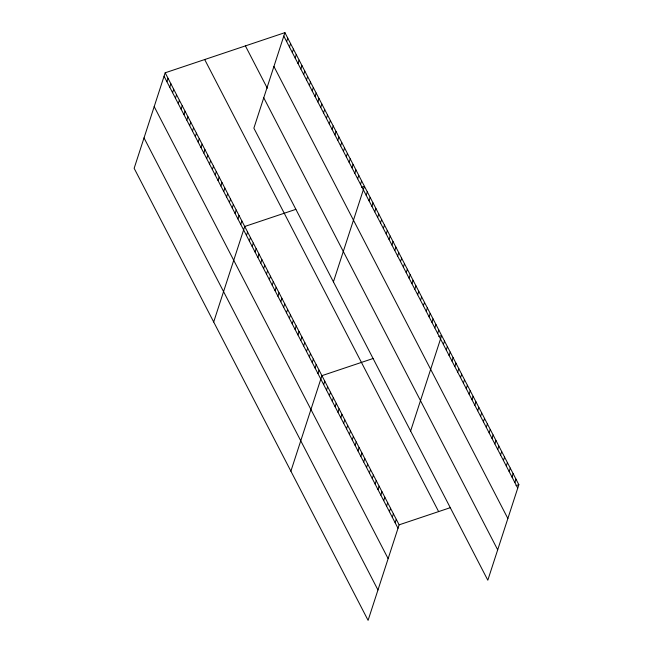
<?xml version="1.0" encoding="UTF-8"?>
<svg xmlns="http://www.w3.org/2000/svg" width="653" height="653" viewBox="0 0 653 653"><rect width="100%" height="100%" fill="white"/><g stroke="black" fill="none" stroke-linecap="round" stroke-linejoin="round"><path stroke-width="0.98" d="M165.185 72.793L134.151 168.303L368.088 620.35L399.122 524.841L165.185 72.793L284.912 32.65L518.849 484.697L487.815 580.207L253.878 128.159L284.912 32.65M166.915 81.715L168.025 78.287M169.756 87.2L170.866 83.772M172.596 92.693L173.706 89.265M175.437 98.179L176.547 94.75M178.277 103.672L179.387 100.244M181.118 109.157L182.228 105.729M183.958 114.65L185.068 111.222M186.799 120.136L187.909 116.707M189.639 125.629L190.749 122.201M192.48 131.114L193.59 127.686M195.32 136.608L196.431 133.171M198.161 142.093L199.271 138.665M201.002 147.586L202.112 144.15M203.842 153.071L204.952 149.643M206.683 158.565L207.793 155.128M209.523 164.05L210.633 160.622M212.364 169.543L213.474 166.107M215.204 175.028L216.314 171.6M218.045 180.522L219.155 177.085M220.885 186.007L221.996 182.579M223.726 191.5L224.836 188.064M226.567 196.986L227.677 193.557M229.407 202.479L230.517 199.043M232.248 207.964L233.358 204.536M286.643 41.572L287.753 38.135M235.088 213.449L236.198 210.021M289.483 47.057L290.593 43.629M237.929 218.943L239.039 215.514M292.324 52.55L293.434 49.114M240.769 224.428L241.879 221M295.164 58.035L296.274 54.607M213.686 322.002L244.72 226.493L295.866 209.344M298.005 63.529L299.115 60.092M246.467 235.447L247.585 232.011M300.845 69.014L301.955 65.586M249.324 240.973L250.442 237.537M303.686 74.507L304.796 71.071M252.189 246.499L253.299 243.063M306.526 79.993L307.636 76.564M255.045 252.017L256.164 248.589M309.367 85.486L310.477 82.049M257.902 257.543L259.021 254.115M312.207 90.971L313.318 87.543M260.767 263.069L261.877 259.641M315.048 96.464L316.158 93.028M263.624 268.595L264.734 265.167M317.889 101.95L318.999 98.521M266.481 274.121L267.599 270.693M320.729 107.443L321.839 104.007M269.338 279.647L270.456 276.211M323.57 112.928L324.68 109.5M272.203 285.173L273.313 281.737M326.41 118.413L327.52 114.985M275.06 290.699L276.178 287.263M329.251 123.907L330.361 120.478M332.091 129.392L333.201 125.964M277.917 296.217L279.035 292.789M280.782 301.743L281.892 298.315M334.932 134.885L336.042 131.457M337.772 140.371L338.883 136.942M283.639 307.269L284.749 303.841M340.613 145.864L341.723 142.436M286.496 312.795L287.614 309.367M343.454 151.349L344.564 147.921M289.352 318.321L290.471 314.893M346.294 156.842L347.404 153.414M292.218 323.847L293.328 320.411M349.135 162.328L350.245 158.899M295.074 329.373L296.184 325.937M351.975 167.821L353.085 164.393M297.931 334.899L299.05 331.463M354.816 173.306L355.926 169.878M300.788 340.417L301.906 336.989M357.656 178.8L358.766 175.363M303.653 345.943L304.763 342.515M360.497 184.285L361.615 180.857M306.51 351.469L307.628 348.041M333.422 281.859L364.456 186.342L361.631 187.289M309.367 356.995L310.485 353.567M366.194 195.304L367.312 191.868M312.232 362.521L313.342 359.093M369.059 200.822L370.169 197.394M315.089 368.047L316.199 364.611M371.916 206.348L373.026 202.92M317.946 373.573L319.064 370.137M374.773 211.874L375.891 208.446M290.887 471.172L321.921 375.663L373.059 358.513M377.63 217.4L378.748 213.972M323.668 384.617L324.778 381.189M380.495 222.926L381.605 219.498M326.524 390.143L327.643 386.715M383.352 228.452L384.462 225.024M329.381 395.669L330.5 392.241M386.209 233.978L387.327 230.542M332.246 401.195L333.356 397.767M389.066 239.504L390.184 236.068M335.103 406.721L336.213 403.293M391.931 245.022L393.041 241.594M337.96 412.247L339.078 408.811M394.787 250.548L395.906 247.12M340.817 417.773L341.935 414.337M397.644 256.074L398.763 252.646M343.682 423.299L344.792 419.863M400.509 261.6L401.619 258.172M346.539 428.817L347.657 425.389M403.366 267.126L404.476 263.698M349.396 434.343L350.514 430.915M406.223 272.652L407.341 269.224M352.261 439.869L353.371 436.441M409.08 278.178L410.198 274.742M355.118 445.395L356.228 441.967M411.945 283.704L413.055 280.268M357.975 450.921L359.093 447.493M414.802 289.222L415.92 285.794M360.831 456.447L361.95 453.011M417.659 294.748L418.777 291.32M363.697 461.973L364.807 458.537M420.524 300.274L421.634 296.846M366.553 467.499L367.672 464.063M423.381 305.8L424.491 302.372M369.41 473.017L370.529 469.589M426.238 311.326L427.356 307.898M372.275 478.543L373.385 475.115M429.094 316.852L430.213 313.424M375.132 484.069L376.242 480.641M431.96 322.378L433.07 318.942M377.989 489.595L379.107 486.167M434.816 327.904L435.935 324.468M380.846 495.121L381.964 491.693M437.673 333.422L438.792 329.994M383.711 500.647L384.821 497.211M410.615 431.029L441.648 335.52L438.824 336.466M386.568 506.173L387.686 502.737M443.395 344.474L444.505 341.046M389.425 511.699L390.543 508.263M446.252 350L447.37 346.572M392.29 517.217L393.4 513.789M449.109 355.526L450.227 352.098M395.147 522.743L396.257 519.315M451.974 361.052L453.084 357.624M454.831 366.578L455.949 363.141M457.688 372.104L458.806 368.667M460.553 377.622L461.663 374.193M463.41 383.148L464.52 379.719M466.266 388.674L467.385 385.246M469.123 394.2L470.242 390.772M471.988 399.726L473.099 396.298M474.845 405.252L475.964 401.824M477.702 410.778L478.82 407.341M480.567 416.304L481.677 412.867M483.424 421.822L484.534 418.393M486.281 427.348L487.399 423.919M489.138 432.874L490.256 429.445M492.003 438.4L493.113 434.971M494.86 443.926L495.97 440.497M497.717 449.452L498.835 446.023M500.573 454.978L501.692 451.541M503.439 460.504L504.549 457.067M506.295 466.022L507.414 462.593M509.152 471.548L510.271 468.119M512.017 477.074L513.127 473.645M514.874 482.6L515.984 479.171M399.122 524.841L450.26 507.691M516.025 485.644L518.849 484.697M283.802 36.078L517.731 488.126M273.925 66.467L507.863 518.515M245.406 45.898L267.314 88.245M263.755 97.77L497.684 549.818M204.699 59.545L438.628 511.593M164.074 76.23L398.004 528.269M154.198 106.61L388.127 558.658M144.027 137.922L377.956 589.961"/></g></svg>
